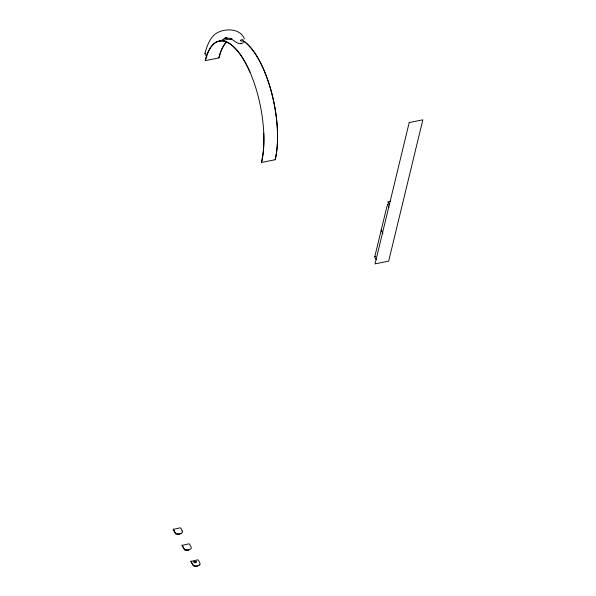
<?xml version="1.0" encoding="UTF-8"?>
<svg xmlns="http://www.w3.org/2000/svg" width="596" height="596" viewBox="0 0 596 596"><rect width="100%" height="100%" fill="white"/><g stroke="black" fill="none" stroke-linecap="round" stroke-linejoin="round"><path stroke-width="0.89" d="M244.367 38.874C240.322 27.893 224.044 27.975 215.506 33.823C209.487 38.621 206.805 46.391 204.972 53.513C205.173 53.32 205.508 53.342 205.769 53.253M387.057 205.933L374.728 256.913A5.178 3.688 13.6 0 0 374.884 257.241L375.83 258.955A22.737 16.196 13.6 0 0 376.165 259.513L376.344 259.781M243.54 41.087A72.25 27.714 78.7 0 1 246.64 43.493L250.357 47.278A69.956 26.827 78.7 0 1 252.615 50.049A81.563 31.283 78.7 0 1 253.524 51.263A68.033 26.09 78.7 0 1 256.377 55.495L258.508 59.101A71.028 27.245 78.7 0 1 263.611 69.427A71.9 27.58 78.7 0 1 277.416 130.494A72.116 27.662 78.7 0 1 275.136 159.735L261.495 162.462A71.937 27.587 78.7 0 0 245.269 62.506A71.937 27.587 78.7 0 0 205.277 60.628L206.715 55.681A71.758 27.52 78.7 0 1 210.962 47.032A72.883 27.952 78.7 0 1 212.779 44.827A70.559 27.066 78.7 0 1 217.264 41.675L220.58 40.893A70.514 27.043 78.7 0 1 224.193 41.206M205.285 60.636L218.926 57.901L220.356 52.947A71.758 27.52 78.7 0 1 224.603 44.298A72.883 27.952 78.7 0 1 226.42 42.093M374.713 256.794L375.51 256.511M199.802 564.688L198.952 565.328M243.466 42.517C239.205 46.168 234.668 40.699 231.039 38.926M222.166 39.999L225.258 38.077L224.528 38.412L226.279 37.861L227.121 37.839L225.459 38.092L229.177 38.278M181.281 533.316L182.13 532.675A2.406 1.713 13.6 0 0 182.406 531.893L182.197 530.984M230.905 38.941L231.762 38.628M182.205 530.984A17.165 12.225 13.6 0 0 181.72 530L180.774 528.287A8.568 6.102 13.6 0 0 180.662 528.101L180.141 527.832A8.091 5.766 13.6 0 0 179.679 527.907L173.317 529.419A5.178 3.688 13.6 0 0 173.473 529.747L173.898 530.529M186.704 549.944A6.154 4.381 13.6 0 0 190.094 549.303L190.966 548.678A2.406 1.713 13.6 0 0 191.242 547.895L191.033 546.994A17.165 12.225 13.6 0 0 190.556 546.01L189.61 544.29A8.568 6.102 13.6 0 0 189.498 544.103L188.977 543.835A8.091 5.766 13.6 0 0 188.515 543.91L182.153 545.429A5.178 3.688 13.6 0 0 182.309 545.757L182.734 546.539M199.802 564.688A2.406 1.713 13.6 0 0 200.077 563.905L199.869 562.997A17.165 12.225 13.6 0 0 199.392 562.013L198.446 560.3A8.568 6.102 13.6 0 0 198.334 560.113L197.812 559.838A8.091 5.766 13.6 0 0 197.35 559.92L190.988 561.432A5.178 3.688 13.6 0 0 191.145 561.76L191.569 562.542M381.805 229.974L381.149 230.347A5.178 3.688 13.6 0 0 381.306 230.674L382.252 232.388A22.737 16.196 13.6 0 0 382.587 232.947L382.952 233.476M195.697 562.602L194.303 562.52L194.14 561.737A4.708 3.353 13.6 0 1 196.203 561.365C197.805 561.804 195.108 563.503 194.117 562.512L193.715 561.708M388.309 204.13L387.385 204.562A5.178 3.688 13.6 0 0 387.542 204.89L388.488 206.603A22.737 16.196 13.6 0 0 388.823 207.162L388.905 207.304M219.134 41.094L231.866 38.546M390.752 201.195L388.003 201.992M173.533 529.129L173.16 529.203L175.894 534.158L179.977 534.187M182.369 545.139L181.996 545.206L184.73 550.16L188.813 550.197M191.204 561.141L190.832 561.216L193.566 566.17L197.649 566.2M240.978 43.657L240.888 43.679M186.704 549.959L185.758 549.81A2.436 1.736 13.6 0 1 184.589 549.236L183.59 548.029A22.737 16.196 13.6 0 1 183.255 547.471L182.801 546.659M206.879 56.918L206.417 56.262A22.737 16.226 13.7 0 1 206.082 55.704L205.136 53.983A5.178 3.695 13.7 0 1 204.979 53.655L204.964 53.588M173.965 530.656L174.419 531.468A22.737 16.196 13.6 0 0 174.755 532.027L175.753 533.226A2.436 1.736 13.6 0 0 176.923 533.8L177.869 533.949A6.154 4.381 13.6 0 0 181.258 533.301M191.636 562.669L192.091 563.481A22.737 16.196 13.6 0 0 192.426 564.039L193.424 565.239A2.436 1.736 13.6 0 0 194.594 565.813L195.54 565.962A6.154 4.381 13.6 0 0 198.93 565.313M218.918 57.887A71.937 27.587 78.7 0 1 226.89 41.601M229.326 39.716A71.937 27.587 78.7 0 1 231.561 38.673M243.682 41.154A71.937 27.587 78.7 0 1 275.166 159.788M224.193 41.206A74.656 28.638 78.7 0 1 226.055 41.787A70.097 26.887 78.7 0 1 228.64 43.031A72.25 27.714 78.7 0 1 232.999 46.227L236.724 50.012A69.956 26.827 78.7 0 1 238.981 52.783A81.563 31.283 78.7 0 1 239.883 53.998A68.033 26.09 78.7 0 1 242.736 58.229L244.867 61.835A71.028 27.245 78.7 0 1 249.977 72.161M263.752 133.213A72.116 27.662 78.7 0 1 261.495 162.47M389.441 204.592A22.737 16.196 13.6 0 1 389.106 204.033L388.16 202.32A5.178 3.688 13.6 0 1 388.003 201.992M240.516 40.498C240.732 42.249 244.315 40.379 242.818 39.627A4.708 3.747 -44.5 0 0 240.769 40.088L240.523 40.468M409.199 122.56L375.033 263.879L388.667 261.145L422.84 119.818L409.199 122.56"/></g></svg>
